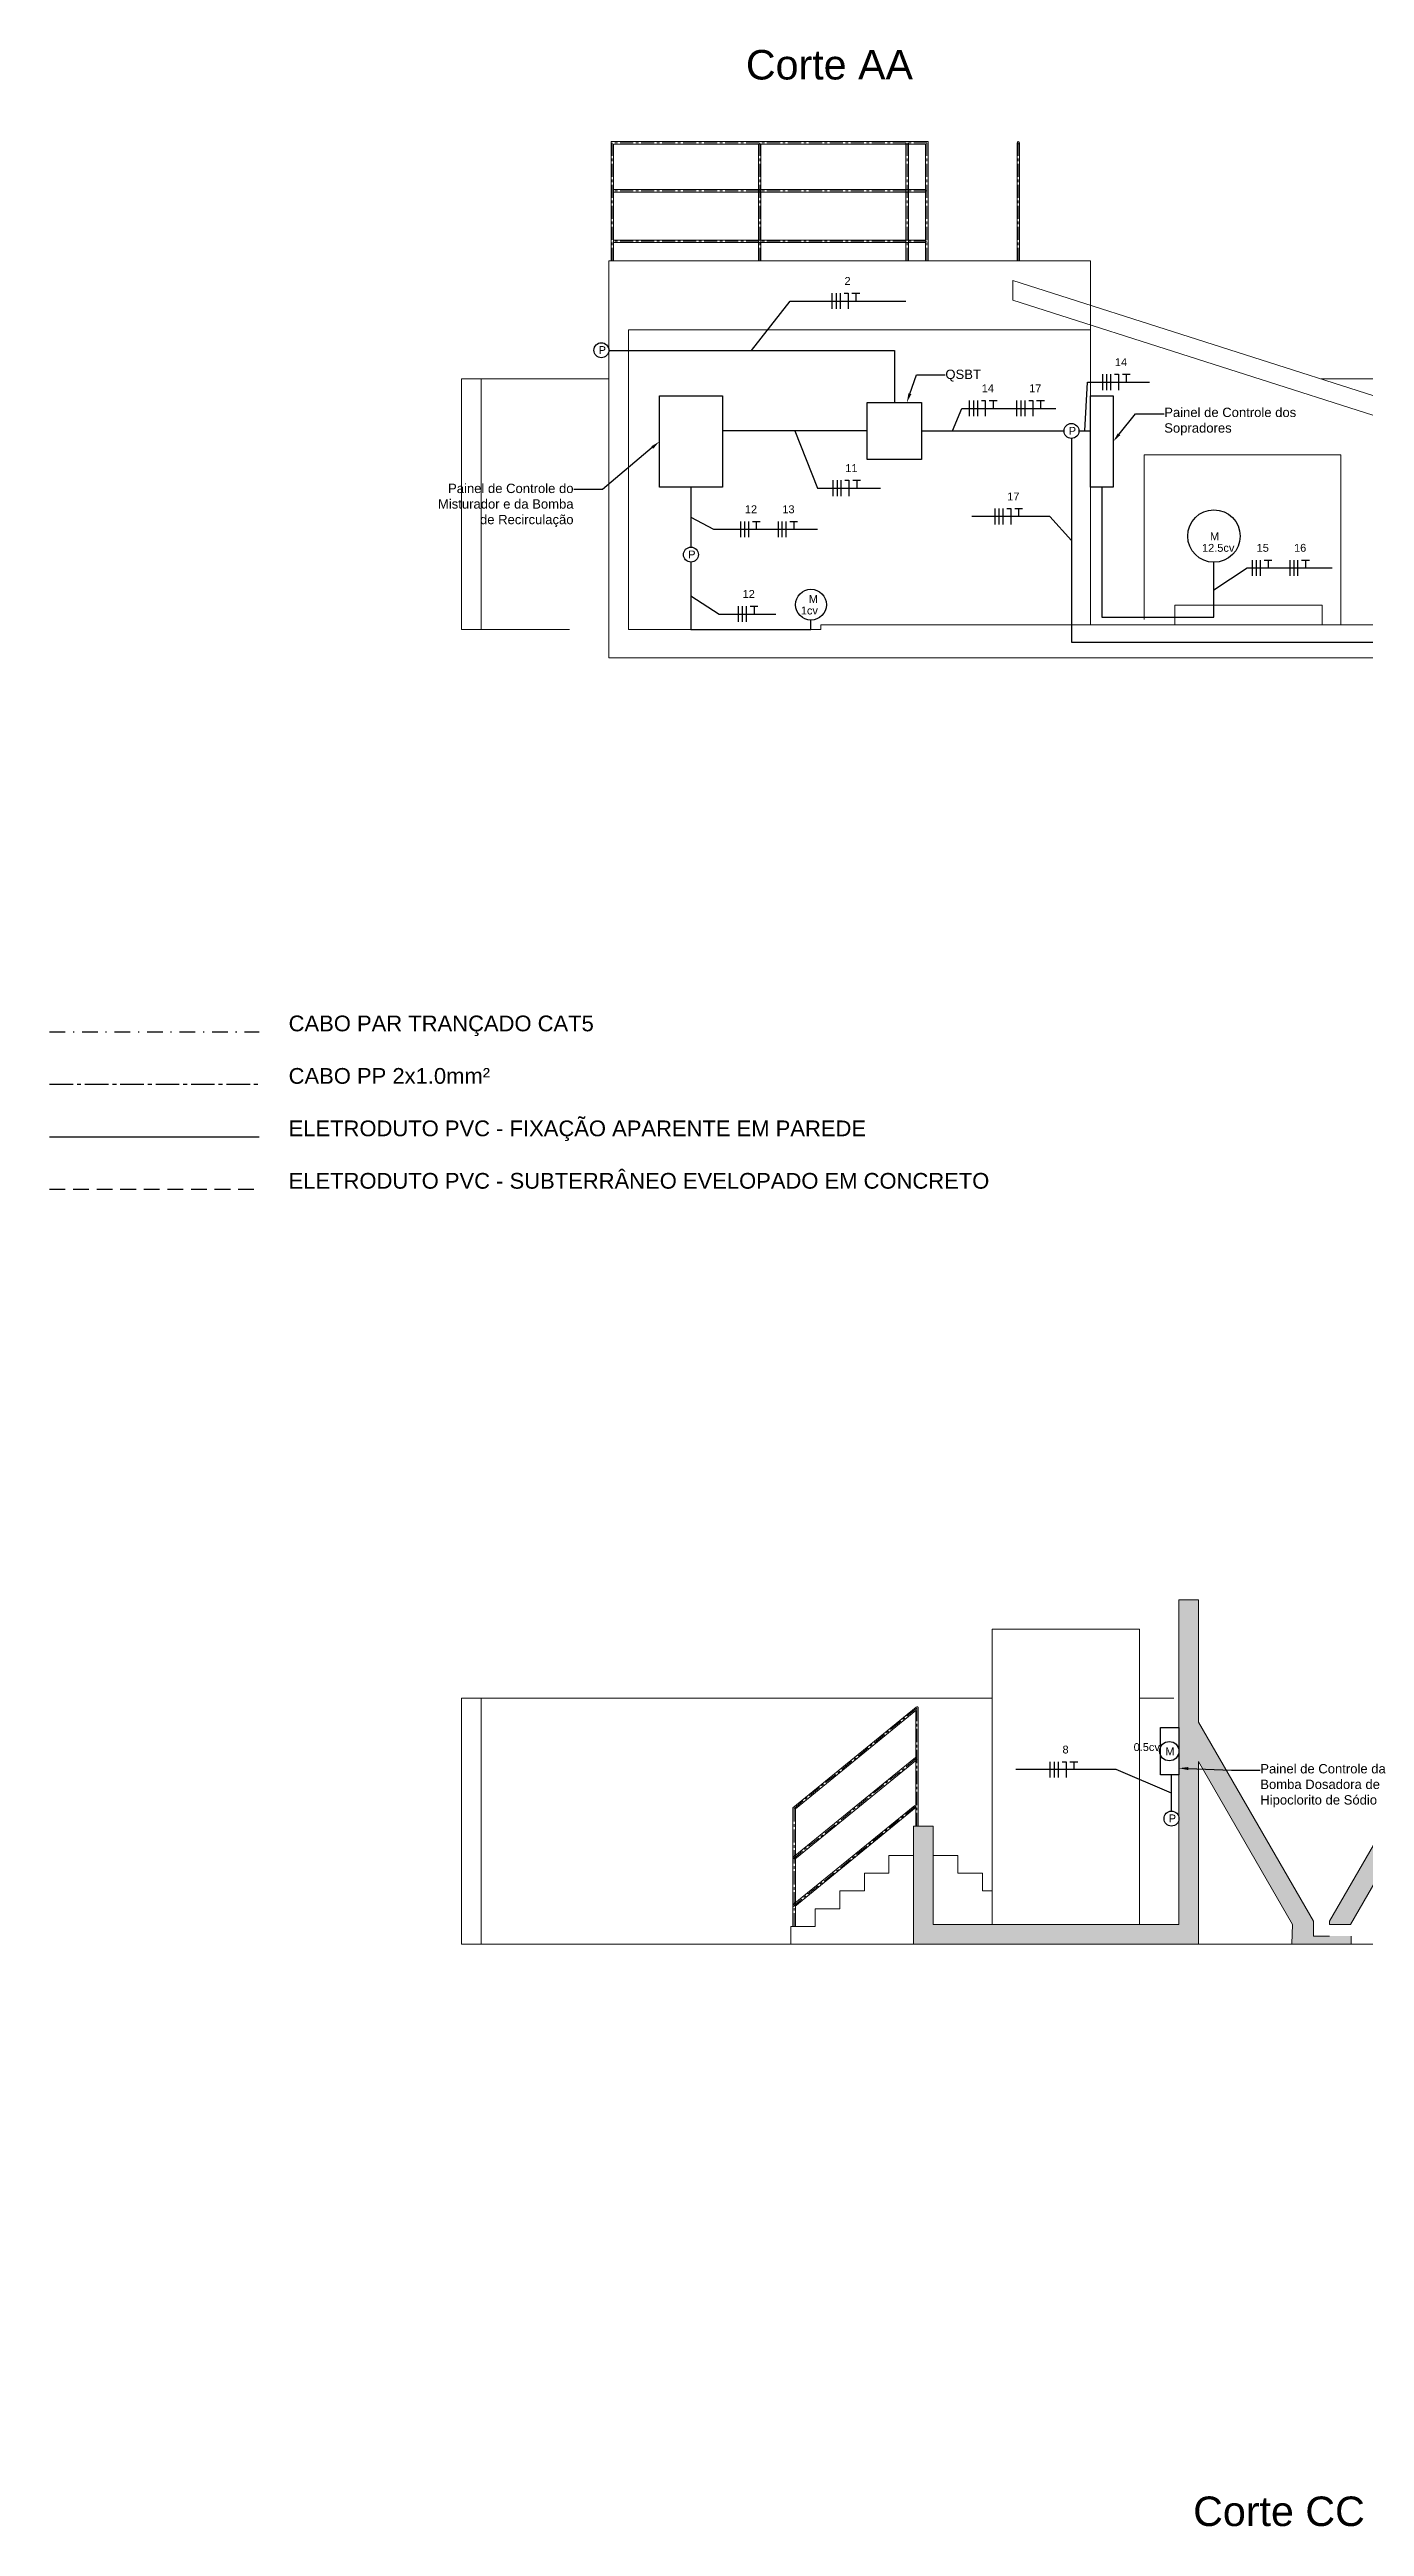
# Model space of a CAD drawing. Header units: millimetres. Extents: x -9869 to 1689, y 100 to 694.
# Drawn here: x 1449.9 to 1575.3, y 422.8 to 658.8 of the extents above; entities that cross this region are included whole.
import ezdxf
from ezdxf import colors
from ezdxf.entities.mleader import LeaderData, LeaderLine
from ezdxf.math import Vec2, Vec3

# ---------------------------------------------------------------- set-up
doc = ezdxf.new("R2010")
doc.units = ezdxf.units.MM
for name, pattern in [('CENTER', [2, 1.25, -0.25, 0.25, -0.25]), ('CENTER2', [1.125, 0.75, -0.125, 0.125, -0.125]), ('DASHED', [0.75, 0.5, -0.25]), ('SGC_DASHDOT', [1, 0.5, -0.25, 0, -0.25])]:
    doc.linetypes.add(name, pattern=pattern)
for name, color, linetype, lineweight in [('Alvenaria', 8, 'Continuous', 9), ('Aço 1020', 6, 'Continuous', 9), ('Centro', 1, 'CENTER', 5), ('COTAS', 5, 'Continuous', 5), ('M-EQUIPAMENTOS', 1, 'Continuous', 9), ('PAREDE', 7, 'Continuous', 9), ('SGC-Conexoes (Desenho Unifilar)', 6, 'Continuous', 5)]:
    doc.layers.add(name, color=color, linetype=linetype, lineweight=lineweight)
doc.styles.get("Standard").update_dxf_attribs({"font": 'Arial.ttf'})
pattern_1 = [(50, (3204.2076, 583.3335), (1.6810786, -0.1470753), [0.1757812, -1.9335938]), (355, (3204.2076, 583.3335), (-0.3251984, 1.7629503), [0.140625, -1.546875]), (100.45144, (3204.3477, 583.3212), (1.3558801, 1.615875), [0.149391, -1.6433018]), (46.1842, (3204.2076, 583.8022), (2.5013469, -0.3879358), [0.263672, -2.9003906]), (96.63564, (3204.416, 583.77), (2.190614, 2.2830905), [0.2240867, -2.464954]), (351.18416, (3204.2076, 583.8022), (2.190614, 2.2830905), [0.2109375, -2.3203125]), (21, (3204.442, 583.685), (1.3990009, -0.943638), [0.1757812, -1.9335938]), (326, (3204.442, 583.685), (0.5702703, 1.6995704), [0.140625, -1.546875]), (71.45144, (3204.5586, 583.6064), (1.9692712, 0.7559324), [0.149391, -1.6433018]), (37.5, (3204.20765, 583.33346), (0.02849966, 0.78021997), [0, -1.528125, 0, -1.5703125, 0, -1.5527344]), (7.5, (3204.20765, 583.3335), (0.61656923, 0.92440245), [0, -0.8953125, 0, -1.49296875, 0, -0.59179687]), (327.5, (3203.685, 583.33346), (1.25114633, -0.05286298), [0, -0.5859375, 0, -1.828125, 0, -2.42578125]), (317.5, (3203.4506, 583.3335), (1.3668426, 0.23462105), [0, -0.76171875, 0, -1.2140625, 0, -1.72265625])]

msp = doc.modelspace()

# ---------------------------------------------------------------- hatches: boundary and pattern name
at = {"layer": 'Alvenaria'}
h = msp.add_hatch(dxfattribs=at)
h.set_pattern_fill('AR-CONC', color=256, scale=0.234375)
h.set_pattern_definition(pattern_1)
h.paths.add_polyline_path([(1640.07, 486.12), (1641.945, 486.12), (1641.945, 511.093), (1640.07, 511.093), (1640.07, 506.406), (1637.727, 506.406), (1637.727, 515.781), (1635.852, 515.781), (1635.852, 511.093), (1633.508, 511.093), (1633.508, 515.781), (1631.633, 515.781), (1631.633, 511.093), (1624.133, 511.093), (1624.133, 459.531), (1605.383, 459.531), (1605.383, 511.093), (1603.508, 511.093), (1603.508, 459.531), (1584.758, 459.531), (1584.758, 511.093), (1582.883, 511.093), (1582.883, 499.418), (1571.938, 480.46), (1571.938, 480.15), (1573.924, 480.15), (1582.883, 495.668), (1582.883, 457.656), (1626.008, 457.656), (1626.008, 509.218), (1635.852, 509.218), (1635.852, 504.531), (1640.07, 504.531)])
h.paths.add_polyline_path([(1641.945, 485.62), (1640.07, 485.62), (1640.07, 457.656), (1662.57, 457.656), (1662.57, 511.093), (1660.695, 511.093), (1660.695, 459.531), (1641.945, 459.531)])
h = msp.add_hatch(dxfattribs=at)
h.set_pattern_fill('AR-CONC', color=256, scale=0.234375)
h.set_pattern_definition(pattern_1)
h.paths.add_polyline_path([(1534.133, 489.531), (1532.258, 489.531), (1532.258, 478.281), (1559.445, 478.281), (1559.445, 495.668), (1568.405, 480.15), (1568.349, 478.281), (1573.979, 478.281), (1573.979, 479.044), (1572.824, 479.044), (1571.938, 479.044), (1570.391, 479.044), (1570.391, 480.46), (1559.445, 499.418), (1559.445, 511.093), (1557.57, 511.093), (1557.57, 480.156), (1534.133, 480.156)])

# ---------------------------------------------------------------- linework, layer by layer
at = {"color": 2}
for p, q in [((1524.508, 634.122), (1524.508, 635.622)), ((1524.883, 635.622), (1524.883, 634.122)), ((1525.258, 635.622), (1525.258, 634.122)), ((1525.633, 635.622), (1526.008, 635.622)), ((1526.008, 635.622), (1526.008, 634.122)), ((1526.383, 635.622), (1526.758, 635.622)), ((1526.758, 635.622), (1527.133, 635.622)), ((1526.758, 635.622), (1526.758, 634.874)), ((1516.812, 630.144), (1520.484, 634.872)), ((1520.484, 634.872), (1531.532, 634.872)), ((1503.195, 630.144), (1530.428, 630.144)), ((1530.428, 630.144), (1530.428, 625.201)), ((1548.583, 622.488), (1548.854, 627.14)), ((1548.854, 627.14), (1554.745, 627.14)), ((1550.299, 626.39), (1550.299, 627.89)), ((1550.674, 627.89), (1550.674, 626.39)), ((1551.049, 627.89), (1551.049, 626.39)), ((1551.424, 627.89), (1551.799, 627.89)), ((1551.799, 627.89), (1551.799, 626.39)), ((1552.174, 627.89), (1552.549, 627.89)), ((1552.549, 627.89), (1552.924, 627.89)), ((1552.549, 627.89), (1552.549, 627.142)), ((1535.968, 622.488), (1536.856, 624.645)), ((1536.856, 624.645), (1545.842, 624.645)), ((1537.599, 623.894), (1537.599, 625.394)), ((1537.974, 625.394), (1537.974, 623.894)), ((1538.349, 625.394), (1538.349, 623.894)), ((1538.724, 625.394), (1539.099, 625.394)), ((1539.099, 625.394), (1539.099, 623.894)), ((1539.474, 625.394), (1539.849, 625.394)), ((1539.849, 625.394), (1540.224, 625.394)), ((1539.849, 625.394), (1539.849, 624.645)), ((1542.12, 623.894), (1542.12, 625.394)), ((1542.495, 625.394), (1542.495, 623.894)), ((1542.87, 625.394), (1542.87, 623.894)), ((1543.245, 625.394), (1543.62, 625.394)), ((1543.62, 625.394), (1543.62, 623.894)), ((1543.995, 625.394), (1544.37, 625.394)), ((1544.37, 625.394), (1544.745, 625.394)), ((1544.37, 625.394), (1544.37, 624.645)), ((1527.829, 622.488), (1514.033, 622.488)), ((1520.931, 622.488), (1523.082, 617.039)), ((1533.028, 622.488), (1546.607, 622.488)), ((1547.32, 621.775), (1547.32, 602.355)), ((1548.032, 622.488), (1549.133, 622.488)), ((1511.025, 617.129), (1511.025, 611.419)), ((1523.082, 617.039), (1529.091, 617.039)), ((1524.586, 616.289), (1524.586, 617.789)), ((1524.961, 617.789), (1524.961, 616.289)), ((1525.336, 617.789), (1525.336, 616.289)), ((1525.711, 617.789), (1526.086, 617.789)), ((1526.086, 617.789), (1526.086, 616.289)), ((1526.461, 617.789), (1526.836, 617.789)), ((1526.836, 617.789), (1527.211, 617.789)), ((1526.836, 617.789), (1526.836, 617.041)), ((1550.217, 617.129), (1550.217, 604.739)), ((1511.025, 614.274), (1513.166, 613.118)), ((1515.759, 613.865), (1515.759, 612.365)), ((1516.134, 613.865), (1516.134, 612.365)), ((1516.509, 613.865), (1516.509, 612.365)), ((1516.884, 613.865), (1517.259, 613.865)), ((1517.259, 613.865), (1517.634, 613.865)), ((1517.259, 613.865), (1517.259, 613.117)), ((1519.331, 613.865), (1519.331, 612.365)), ((1519.706, 613.865), (1519.706, 612.365)), ((1520.081, 613.865), (1520.081, 612.365)), ((1520.456, 613.865), (1520.831, 613.865)), ((1520.831, 613.865), (1521.206, 613.865)), ((1520.831, 613.865), (1520.831, 613.117)), ((1545.24, 614.337), (1537.821, 614.337)), ((1540.031, 613.587), (1540.031, 615.087)), ((1540.406, 615.087), (1540.406, 613.587)), ((1540.781, 615.087), (1540.781, 613.587)), ((1541.156, 615.087), (1541.531, 615.087)), ((1541.531, 615.087), (1541.531, 613.587)), ((1541.906, 615.087), (1542.281, 615.087)), ((1542.281, 615.087), (1542.656, 615.087)), ((1542.281, 615.087), (1542.281, 614.339)), ((1547.32, 612.065), (1545.24, 614.337)), ((1513.166, 613.118), (1523.108, 613.118)), ((1511.025, 609.994), (1511.025, 603.584)), ((1560.904, 604.739), (1560.904, 609.972)), ((1560.904, 607.355), (1564.085, 609.44)), ((1564.085, 609.44), (1572.189, 609.44)), ((1564.565, 610.19), (1564.565, 608.69)), ((1564.94, 610.19), (1564.94, 608.69)), ((1565.315, 610.19), (1565.315, 608.69)), ((1565.69, 610.19), (1566.065, 610.19)), ((1566.065, 610.19), (1566.44, 610.19)), ((1566.065, 610.19), (1566.065, 609.442)), ((1568.137, 610.19), (1568.137, 608.69)), ((1568.512, 610.19), (1568.512, 608.69)), ((1568.887, 610.19), (1568.887, 608.69)), ((1569.262, 610.19), (1569.637, 610.19)), ((1569.637, 610.19), (1570.012, 610.19)), ((1569.637, 610.19), (1569.637, 609.442)), ((1511.025, 606.789), (1513.721, 605.045)), ((1513.721, 605.045), (1519.125, 605.045)), ((1515.545, 605.794), (1515.545, 604.294)), ((1515.92, 605.794), (1515.92, 604.294)), ((1516.295, 605.794), (1516.295, 604.294)), ((1516.67, 605.794), (1517.045, 605.794)), ((1517.045, 605.794), (1517.42, 605.794)), ((1517.045, 605.794), (1517.045, 605.046)), ((1522.474, 603.584), (1522.474, 604.464)), ((1550.217, 604.739), (1560.904, 604.739)), ((1511.025, 603.584), (1522.474, 603.584)), ((1547.32, 602.355), (1577.985, 602.355)), ((1449.854, 555.226), (1469.854, 555.226)), ((1551.594, 494.909), (1542.007, 494.909)), ((1545.3, 494.159), (1545.3, 495.659)), ((1545.675, 495.659), (1545.675, 494.159)), ((1546.05, 495.659), (1546.05, 494.159)), ((1546.425, 495.659), (1546.8, 495.659)), ((1546.8, 495.659), (1546.8, 494.159)), ((1547.175, 495.659), (1547.55, 495.659)), ((1547.55, 495.659), (1547.925, 495.659)), ((1547.55, 495.659), (1547.55, 494.91)), ((1556.858, 492.679), (1551.594, 494.909)), ((1556.858, 490.956), (1556.858, 494.403))]:
    msp.add_line(p, q, dxfattribs=at)
at = {"color": 4, "linetype": 'SGC_DASHDOT', "ltscale": 3}
msp.add_line((1449.854, 565.226), (1469.854, 565.226), dxfattribs=at)
at = {"color": 4, "linetype": 'CENTER2', "ltscale": 3}
msp.add_line((1449.854, 560.226), (1469.854, 560.226), dxfattribs=at)
at = {"color": 2, "linetype": 'DASHED', "ltscale": 3}
msp.add_line((1449.854, 550.226), (1469.854, 550.226), dxfattribs=at)
at = {"color": 2}
for points in [[(1508.017, 625.84), (1514.033, 625.84), (1514.033, 617.129), (1508.017, 617.129)], [(1549.133, 625.84), (1551.301, 625.84), (1551.301, 617.129), (1549.133, 617.129)], [(1533.028, 619.775), (1527.829, 619.775), (1527.829, 625.201), (1533.028, 625.201)], [(1557.57, 494.403), (1555.798, 494.403), (1555.798, 498.932), (1557.57, 498.932)]]:
    msp.add_lwpolyline(points, close=True, dxfattribs=at)
for centre, radius in [((1502.484, 630.187), 0.713), ((1547.32, 622.488), 0.713), ((1560.904, 612.474), 2.502), ((1511.025, 610.706), 0.713), ((1522.474, 605.933), 1.469), ((1556.648, 496.667), 0.923), ((1556.858, 490.243), 0.713)]:
    msp.add_circle(centre, radius, dxfattribs=at)
at = {"layer": 'Aço 1020'}
msp.add_lwpolyline([(1554.264, 604.509), (1554.264, 620.228), (1573.014, 620.228), (1573.014, 604.009), (1557.174, 604.009)], dxfattribs=at)
at = {"layer": 'Centro'}
for p, q in [((1503.524, 638.697), (1503.524, 649.947)), ((1533.529, 649.947), (1503.524, 649.947)), ((1517.586, 638.697), (1517.586, 649.947)), ((1531.649, 638.697), (1531.649, 649.947)), ((1533.529, 638.697), (1533.529, 649.947)), ((1542.242, 638.697), (1542.242, 649.947)), ((1533.529, 645.376), (1503.524, 645.376)), ((1503.524, 638.697), (1503.524, 645.137)), ((1517.586, 638.697), (1517.586, 645.137)), ((1531.649, 638.697), (1531.649, 645.137)), ((1533.529, 638.697), (1533.529, 645.137)), ((1542.242, 638.697), (1542.242, 645.137)), ((1503.524, 638.697), (1503.524, 640.572)), ((1533.529, 640.572), (1503.524, 640.572)), ((1517.586, 638.697), (1517.586, 640.572)), ((1531.649, 638.697), (1531.649, 640.572)), ((1533.529, 638.697), (1533.529, 640.572)), ((1542.242, 638.697), (1542.242, 640.572)), ((1503.195, 638.697), (1503.524, 638.697)), ((1503.852, 638.697), (1503.524, 638.697)), ((1517.258, 638.697), (1517.586, 638.697)), ((1517.914, 638.697), (1517.586, 638.697)), ((1531.32, 638.697), (1531.649, 638.697)), ((1531.977, 638.697), (1531.649, 638.697)), ((1533.2, 638.697), (1533.529, 638.697)), ((1533.857, 638.697), (1533.529, 638.697)), ((1541.914, 638.697), (1542.242, 638.697)), ((1542.57, 638.697), (1542.242, 638.697)), ((1532.586, 500.781), (1520.867, 491.218)), ((1532.586, 489.531), (1532.586, 500.781)), ((1532.516, 495.976), (1520.797, 486.414)), ((1532.449, 491.407), (1520.731, 481.844)), ((1520.867, 479.968), (1520.867, 491.218)), ((1532.258, 489.531), (1532.586, 489.531)), ((1532.914, 489.531), (1532.586, 489.531)), ((1520.867, 479.968), (1520.867, 486.409)), ((1520.867, 479.968), (1520.867, 481.843)), ((1520.539, 479.968), (1520.867, 479.968)), ((1521.195, 479.968), (1520.867, 479.968))]:
    msp.add_line(p, q, dxfattribs=at)
at = {"layer": 'M-EQUIPAMENTOS'}
for p, q in [((1569.295, 605.884), (1568.004, 605.884)), ((1553.82, 508.281), (1539.758, 508.281)), ((1539.758, 508.281), (1539.758, 480.156)), ((1553.82, 508.281), (1553.82, 480.156))]:
    msp.add_line(p, q, dxfattribs=at)
at = {"layer": 'PAREDE'}
for p, q in [((1549.133, 638.697), (1503.195, 638.697)), ((1503.195, 638.697), (1503.195, 600.853)), ((1503.195, 600.853), (1503.195, 638.697)), ((1549.133, 638.697), (1547.258, 638.697)), ((1549.133, 636.822), (1549.133, 638.697)), ((1579.949, 624.634), (1541.726, 636.822)), ((1541.726, 634.947), (1541.726, 636.822)), ((1549.133, 636.822), (1549.133, 632.134)), ((1579.949, 622.759), (1541.726, 634.947)), ((1549.133, 632.134), (1505.07, 632.134)), ((1505.07, 632.134), (1505.07, 603.584)), ((1549.133, 632.134), (1549.133, 604.009)), ((1489.133, 603.584), (1489.133, 627.447)), ((1489.133, 627.447), (1491.008, 627.447)), ((1491.008, 627.447), (1491.008, 603.584)), ((1503.195, 627.447), (1491.008, 627.447)), ((1674.758, 627.447), (1571.128, 627.447)), ((1571.237, 605.884), (1557.174, 605.884)), ((1557.174, 605.884), (1557.174, 604.009)), ((1571.237, 605.884), (1571.237, 604.009)), ((1491.008, 603.584), (1489.133, 603.584)), ((1491.008, 603.584), (1499.445, 603.584)), ((1523.416, 603.584), (1505.07, 603.584)), ((1523.416, 604.009), (1523.416, 603.584)), ((1577.258, 604.009), (1523.416, 604.009)), ((1503.195, 600.853), (1584.758, 600.853)), ((1557.57, 480.156), (1557.57, 511.093)), ((1557.57, 511.093), (1559.445, 511.093)), ((1559.445, 499.418), (1559.445, 511.093)), ((1489.133, 501.718), (1489.133, 478.281)), ((1491.008, 501.718), (1489.133, 501.718)), ((1491.008, 501.718), (1491.008, 478.281)), ((1491.008, 478.281), (1491.008, 501.718)), ((1491.008, 501.718), (1539.758, 501.718)), ((1553.82, 501.718), (1557.069, 501.718)), ((1570.391, 480.46), (1559.445, 499.418)), ((1571.938, 480.46), (1582.883, 499.418)), ((1559.445, 478.281), (1559.445, 495.668)), ((1568.405, 480.15), (1559.445, 495.668)), ((1573.924, 480.15), (1582.883, 495.668)), ((1534.133, 489.531), (1532.258, 489.531)), ((1532.258, 489.531), (1532.258, 478.281)), ((1534.133, 480.156), (1534.133, 489.531)), ((1532.258, 486.718), (1529.914, 486.718)), ((1529.914, 486.718), (1529.914, 485.031)), ((1534.133, 486.718), (1536.477, 486.718)), ((1536.477, 486.718), (1536.477, 485.031)), ((1529.914, 485.031), (1527.57, 485.031)), ((1527.57, 485.031), (1527.57, 483.343)), ((1536.477, 485.031), (1538.82, 485.031)), ((1538.82, 485.031), (1538.82, 483.343)), ((1525.227, 481.656), (1522.883, 481.656)), ((1522.883, 481.656), (1522.883, 479.968)), ((1527.57, 483.343), (1525.227, 483.343)), ((1525.227, 483.343), (1525.227, 481.656)), ((1538.82, 483.343), (1539.758, 483.343)), ((1522.883, 479.968), (1520.539, 479.968)), ((1520.539, 479.968), (1520.539, 478.281)), ((1557.57, 480.156), (1534.133, 480.156)), ((1568.405, 480.15), (1568.349, 478.292)), ((1570.391, 479.044), (1570.391, 480.46)), ((1571.938, 480.46), (1571.938, 480.15)), ((1573.924, 480.15), (1571.938, 480.15)), ((1582.883, 478.281), (1489.133, 478.281)), ((1571.938, 479.044), (1570.391, 479.044)), ((1573.979, 479.044), (1573.979, 478.292))]:
    msp.add_line(p, q, dxfattribs=at)
at = {"layer": 'SGC-Conexoes (Desenho Unifilar)'}
for p, q in [((1503.406, 638.697), (1503.406, 650.064)), ((1503.406, 650.064), (1533.646, 650.064)), ((1503.641, 638.697), (1503.641, 649.829)), ((1503.641, 649.829), (1533.411, 649.829)), ((1517.469, 649.829), (1517.469, 638.697)), ((1517.703, 649.829), (1517.703, 638.697)), ((1531.531, 649.947), (1531.531, 638.697)), ((1531.766, 649.947), (1531.766, 638.697)), ((1533.411, 649.829), (1533.411, 638.697)), ((1533.646, 650.064), (1533.646, 638.697)), ((1542.125, 649.947), (1542.125, 638.697)), ((1542.359, 649.947), (1542.359, 638.697)), ((1503.641, 645.494), (1533.411, 645.494)), ((1503.641, 645.259), (1533.411, 645.259)), ((1503.641, 640.689), (1533.411, 640.689)), ((1503.641, 640.454), (1533.411, 640.454)), ((1520.75, 491.274), (1532.512, 500.871)), ((1520.984, 491.163), (1532.469, 500.534)), ((1532.469, 500.534), (1532.469, 489.531)), ((1532.703, 500.781), (1532.703, 489.531)), ((1532.442, 496.067), (1520.793, 486.562)), ((1532.59, 495.886), (1520.941, 486.38)), ((1520.75, 479.968), (1520.75, 491.274)), ((1532.375, 491.497), (1520.793, 482.046)), ((1532.523, 491.316), (1520.941, 481.865)), ((1520.984, 479.968), (1520.984, 491.163))]:
    msp.add_line(p, q, dxfattribs=at)
msp.add_circle((1542.242, 649.947), 0.117, dxfattribs=at)
msp.add_arc((1532.586, 500.781), 0.117, 0, 129.21445, dxfattribs=at)

# ---------------------------------------------------------------- texts
at = {"layer": 'COTAS', "char_height": 2.8125, "attachment_point": 1}
for s, insert in [('Corte AA', (1516.267, 658.801)), ('Corte CC', (1558.924, 425.631))]:
    msp.add_mtext_dynamic_manual_height_columns(s, width=4099.92409, gutter_width=0.75, heights=[0], dxfattribs=dict(at, insert=insert))
at = {"layer": 'COTAS', "color": 2, "attachment_point": 1}
for s, width, insert, char_height in [('2', 1385.51337, (1525.671, 637.16), 0.75), ('P', 1385.51337, (1502.227, 630.576), 0.75), ('14', 1385.51337, (1551.462, 629.428), 0.75), ('14', 1385.51337, (1538.762, 626.932), 0.75), ('17', 1385.51337, (1543.283, 626.932), 0.75), ('P', 1385.51337, (1547.062, 622.877), 0.75), ('11', 1385.51337, (1525.749, 619.327), 0.75), ('17', 1385.51337, (1541.193, 616.626), 0.75), ('12', 1385.51337, (1516.172, 615.403), 0.75), ('13', 1385.51337, (1519.744, 615.403), 0.75), ('12.5cv', 1385.51337, (1559.769, 611.725), 0.75), ('M', 1385.51337, (1560.53, 612.83), 0.75), ('15', 1385.51337, (1564.978, 611.728), 0.75), ('16', 1385.51337, (1568.549, 611.728), 0.75), ('P', 1385.51337, (1510.767, 611.096), 0.75), ('12', 1385.51337, (1515.958, 607.332), 0.75), ('M', 1385.51337, (1522.268, 606.858), 0.75), ('1cv', 1385.51337, (1521.507, 605.752), 0.75), ('ELETRODUTO PVC - FIXAÇÃO APARENTE EM PAREDE', 4099.92409, (1472.659, 556.775), 1.5), ('ELETRODUTO PVC - SUBTERRÂNEO EVELOPADO EM CONCRETO', 4099.92409, (1472.659, 551.775), 1.5), ('8', 1385.51337, (1546.463, 497.197), 0.75), ('0.5cv', 1385.51337, (1553.248, 497.433), 0.75), ('M', 1385.51337, (1556.273, 497.023), 0.75), ('P', 1385.51337, (1556.601, 490.633), 0.75)]:
    msp.add_mtext_dynamic_manual_height_columns(s, width=width, gutter_width=0.75, heights=[0], dxfattribs=dict(at, insert=insert, char_height=char_height))
at = {"layer": 'COTAS', "color": 4, "char_height": 1.5, "attachment_point": 1}
for s, insert in [('CABO PAR TRANÇADO CAT5', (1472.659, 566.775)), ('CABO PP 2x1.0mm²', (1472.659, 561.775))]:
    msp.add_mtext_dynamic_manual_height_columns(s, width=4099.92409, gutter_width=0.75, heights=[0], dxfattribs=dict(at, insert=insert))

# ---------------------------------------------------------------- leaders
at = {"layer": 'COTAS'}
ml = msp.add_multileader_mtext('Standard', dxfattribs=at)
ml.set_content('QSBT', color=256)
ml.set_leader_properties()
ml.build(insert=Vec2(0, 0))
ml.multileader.update_dxf_attribs({"arrow_head_size": 0.891})
ctx = ml.context
ctx.base_point, ctx.char_height, ctx.arrow_head_size, ctx.landing_gap_size, ctx.plane_origin = Vec3(1535.276, 627.855), 0.8906, 0.891, 0.0178, Vec3(1534.474, 646.572)
notes = []
notes.append((ctx, [(0, (1, 1, 0), (1532.546, 627.855), (1, 0), 2.73, [(0, [(1531.615, 625.201)], 0, [])])]))
ctx.mtext.insert, ctx.mtext.flow_direction = Vec3(1535.294, 628.335), 5
ml = msp.add_multileader_mtext('Standard', dxfattribs=at)
ml.set_content('Painel de Controle dos\\PSopradores', color=256)
ml.set_leader_properties()
ml.build(insert=Vec2(0, 0))
ml.multileader.update_dxf_attribs({"arrow_head_size": 0.891})
ctx = ml.context
ctx.base_point, ctx.char_height, ctx.arrow_head_size, ctx.landing_gap_size, ctx.plane_origin = Vec3(1556.148, 624.139), 0.89064, 0.891, 0.0178, Vec3(1555.346, 642.855)
notes.append((ctx, [(0, (1, 1, 0), (1553.418, 624.139), (1, 0), 2.73, [(0, [(1551.301, 621.484)], 0, [])])]))
ctx.mtext.insert, ctx.mtext.flow_direction = Vec3(1556.166, 624.708), 5
ml = msp.add_multileader_mtext('Standard', dxfattribs=at)
ml.set_content('Painel de Controle do\\PMisturador e da Bomba\\Pde Recirculação', color=256)
ml.set_leader_properties()
ml.build(insert=Vec2(0, 0))
ml.multileader.update_dxf_attribs({"arrow_head_size": 0.891})
ctx = ml.context
ctx.base_point, ctx.char_height, ctx.arrow_head_size, ctx.landing_gap_size, ctx.plane_origin = Vec3(1487.044, 616.898), 0.89064, 0.891, 0.0178, Vec3(1512.062, 642.855)
ctx.text_align_type = 2
notes.append((ctx, [(1, (1, 1, 0), (1502.58, 616.898), (-1, 0), 2.73, [(0, [(1508.017, 621.484)], 0, [])])]))
ctx.mtext.insert, ctx.mtext.alignment, ctx.mtext.flow_direction = Vec3(1499.832, 617.465), 3, 5
ml = msp.add_multileader_mtext('Standard', dxfattribs=at)
ml.set_content('Painel de Controle da\\PBomba Dosadora de\\PHipoclorito de Sódio', color=256)
ml.set_leader_properties()
ml.build(insert=Vec2(0, 0))
ml.multileader.update_dxf_attribs({"arrow_head_size": 0.891})
ctx = ml.context
ctx.base_point, ctx.char_height, ctx.arrow_head_size, ctx.landing_gap_size, ctx.plane_origin = Vec3(1565.31, 494.871), 0.89064, 0.891, 0.0178, Vec3(1561.616, 517.257)
notes.append((ctx, [(0, (1, 1, 0), (1562.58, 494.871), (1, 0), 2.73, [(0, [(1557.57, 495.04)], 0, [])])]))
ctx.mtext.insert, ctx.mtext.flow_direction = Vec3(1565.328, 495.44), 5
for ctx, leaders in notes:
    for number, flags, end, landing, length, lines in leaders:
        leader = LeaderData()
        leader.index, (leader.has_last_leader_line, leader.has_dogleg_vector, leader.attachment_direction) = number, flags
        leader.last_leader_point, leader.dogleg_vector, leader.dogleg_length = Vec3(end), Vec3(landing), length
        for number, points, colour, breaks in lines:
            line = LeaderLine()
            line.index, line.vertices, line.color, line.breaks = number, Vec3.list(points), colors.encode_raw_color(colour), breaks
            leader.lines.append(line)
        ctx.leaders.append(leader)

doc.saveas('drawing.dxf')
